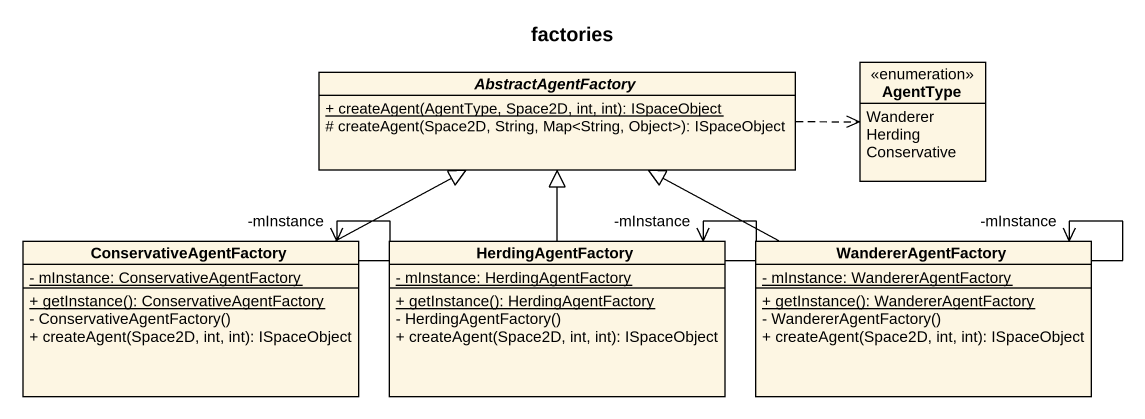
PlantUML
@startuml
title factories
hide circle
hide empty members
skinparam classAttributeIconSize 0
abstract class AbstractAgentFactory {
  {static} + createAgent(AgentType, Space2D, int, int): ISpaceObject
  # createAgent(Space2D, String, Map<String, Object>): ISpaceObject
}
enum AgentType {
  Wanderer
  Herding
  Conservative
}
class ConservativeAgentFactory {
  {static} - mInstance: ConservativeAgentFactory
  {static} + getInstance(): ConservativeAgentFactory
  - ConservativeAgentFactory()
  + createAgent(Space2D, int, int): ISpaceObject
}
class HerdingAgentFactory {
  {static} - mInstance: HerdingAgentFactory
  {static} + getInstance(): HerdingAgentFactory
  - HerdingAgentFactory()
  + createAgent(Space2D, int, int): ISpaceObject
}
class WandererAgentFactory {
  {static} - mInstance: WandererAgentFactory
  {static} + getInstance(): WandererAgentFactory
  - WandererAgentFactory()
  + createAgent(Space2D, int, int): ISpaceObject
}
AbstractAgentFactory .right.> AgentType
ConservativeAgentFactory -right-|> AbstractAgentFactory
ConservativeAgentFactory --> "-mInstance" ConservativeAgentFactory
HerdingAgentFactory -up-|> AbstractAgentFactory
HerdingAgentFactory --> "-mInstance" HerdingAgentFactory
WandererAgentFactory -left-|> AbstractAgentFactory
WandererAgentFactory --> "-mInstance" WandererAgentFactory
@enduml
